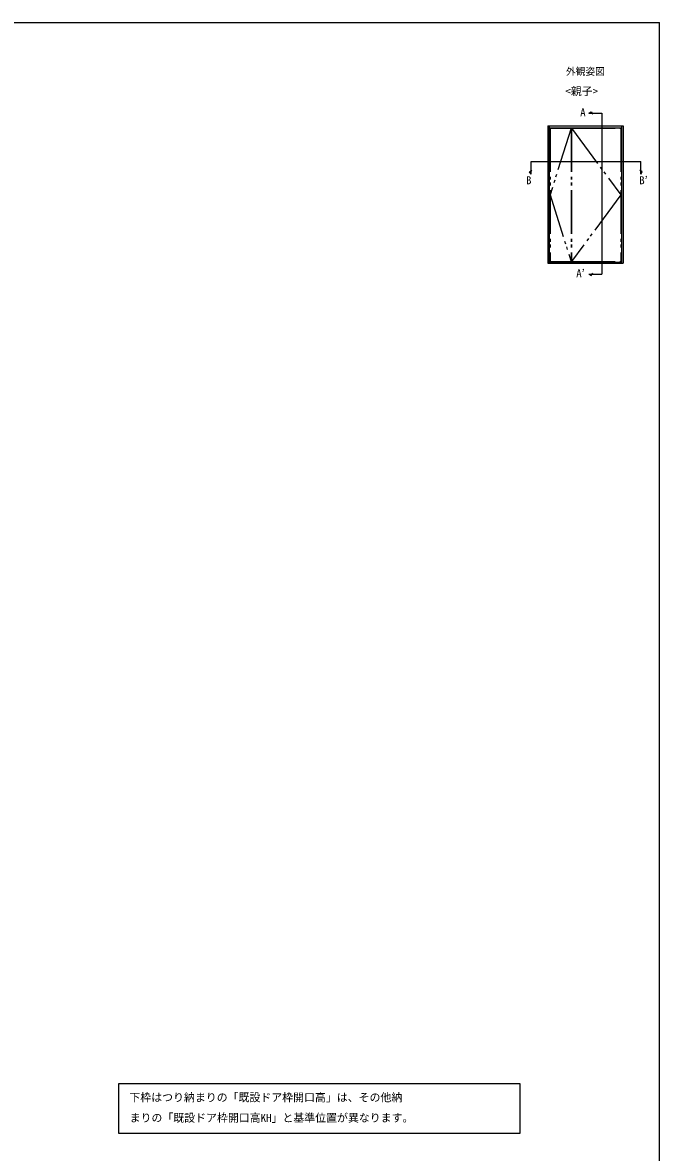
# Model space of a CAD drawing. Units: millimetres, scale not verified. Extents: x -525 to 525, y -783 to 779.
# Drawn here: x 0 to 525, y -185 to 747 of the extents above; entities that cross this region are included whole.
import ezdxf
from ezdxf.enums import TextEntityAlignment as Align

# ---------------------------------------------------------------- set-up
doc = ezdxf.new("R2010")
doc.units = ezdxf.units.MM
doc.header["$LTSCALE"] = 4
doc.linetypes.add('DOUBLE_CHAIN2', pattern=[12.8, 9, -1, 0.6, -0.6, 0.6, -1])
for name, color, linetype in [('0-1_USER1', 3, 'Continuous'), ('0-6_YKK_A1', 4, 'DOUBLE_CHAIN2'), ('0-7_YKK_D', 6, 'Continuous'), ('0-8_YKK_ZWAK', 7, 'Continuous')]:
    doc.layers.add(name, color=color, linetype=linetype)
doc.styles.add('ＭＳ ゴシック', font='')
doc.styles.get('ＭＳ ゴシック').set_extended_font_data('MS Gothic')

msp = doc.modelspace()

# ---------------------------------------------------------------- linework, layer by layer
at = {"layer": '0-1_USER1'}
msp.add_lwpolyline([(79.345, -127.8), (410, -127.8), (410, -168.911), (79.345, -168.911)], close=True, dxfattribs=at)
at = {"layer": '0-6_YKK_A1', "linetype": 'Continuous'}
for p, q in [((433, 662.2), (433, 548.7)), ((434.25, 662.2), (434.25, 548.7)), ((493.75, 662.2), (493.75, 548.7)), ((434.25, 660.45), (493.75, 660.45)), ((433, 548.7), (495, 548.7)), ((434.25, 549.65), (493.75, 549.65))]:
    msp.add_line(p, q, dxfattribs=at)
at = {"layer": '0-6_YKK_A1'}
for p, q in [((434.85, 660.075), (434.85, 550.075)), ((434.85, 660.075), (452.15, 660.075)), ((452.15, 660.075), (452.15, 550.075)), ((452.45, 660.075), (493.15, 660.075)), ((452.45, 660.075), (452.45, 550.075)), ((493.15, 660.075), (493.15, 550.075)), ((434.85, 550.075), (452.15, 550.075)), ((452.45, 550.075), (493.15, 550.075))]:
    msp.add_line(p, q, dxfattribs=at)
at = {"layer": '0-6_YKK_A1', "linetype": 'Continuous'}
msp.add_lwpolyline([(433, 662.2), (495, 662.2), (495, 548.7)], dxfattribs=at)
at = {"layer": '0-6_YKK_A1'}
for points in [[(452.15, 660.075), (434.85, 605.075), (452.15, 550.075)], [(452.45, 660.075), (493.15, 605.075), (452.45, 550.075)]]:
    msp.add_lwpolyline(points, dxfattribs=at)
at = {"layer": '0-7_YKK_D'}
for p, q in [((466.845, 672.393), (468.845, 673.548)), ((466.845, 672.393), (477.639, 672.393)), ((468.845, 673.548), (470.163, 671.626)), ((477.639, 672.393), (477.639, 539.668)), ((418.031, 624.172), (419.952, 625.49)), ((419.185, 632.75), (509.687, 632.75)), ((419.185, 622.172), (419.185, 632.75)), ((510.841, 624.172), (508.92, 625.49)), ((509.687, 622.172), (509.687, 632.75)), ((419.185, 622.172), (418.031, 624.172)), ((509.687, 622.172), (510.841, 624.172)), ((468.845, 538.513), (470.163, 540.435)), ((466.845, 539.668), (477.639, 539.668)), ((466.845, 539.668), (468.845, 538.513))]:
    msp.add_line(p, q, dxfattribs=at)
at = {"layer": '0-8_YKK_ZWAK'}
msp.add_line((-525, 747.2), (525, 747.2), dxfattribs=at)
msp.add_lwpolyline([(-525, -782.8), (525, -782.8), (525, 747.2)], dxfattribs=at)

# ---------------------------------------------------------------- texts
at = {"layer": '0-1_USER1', "style": 'ＭＳ ゴシック'}
for s, height, p in [('外観姿図', 5.865, (448, 702.2)), ('<親子>', 6.598, (447.489, 685.325)), ('A', 6.598, (459.703, 667.97)), ('B', 6.598, (415.018, 611.891)), ('B’', 6.598, (508.354, 611.891)), ('A’', 6.598, (456.43, 535.245)), ('下枠はつり納まりの「既設ドア枠開口高」は、その他納', 6.598, (88.028, -144.487)), ('まりの「既設ドア枠開口高KH」と基準位置が異なります。', 6.598, (88.233, -161.328))]:
    msp.add_text(s, height=height, dxfattribs=at).set_placement(p, align=Align.BOTTOM_LEFT)

doc.saveas('drawing.dxf')
